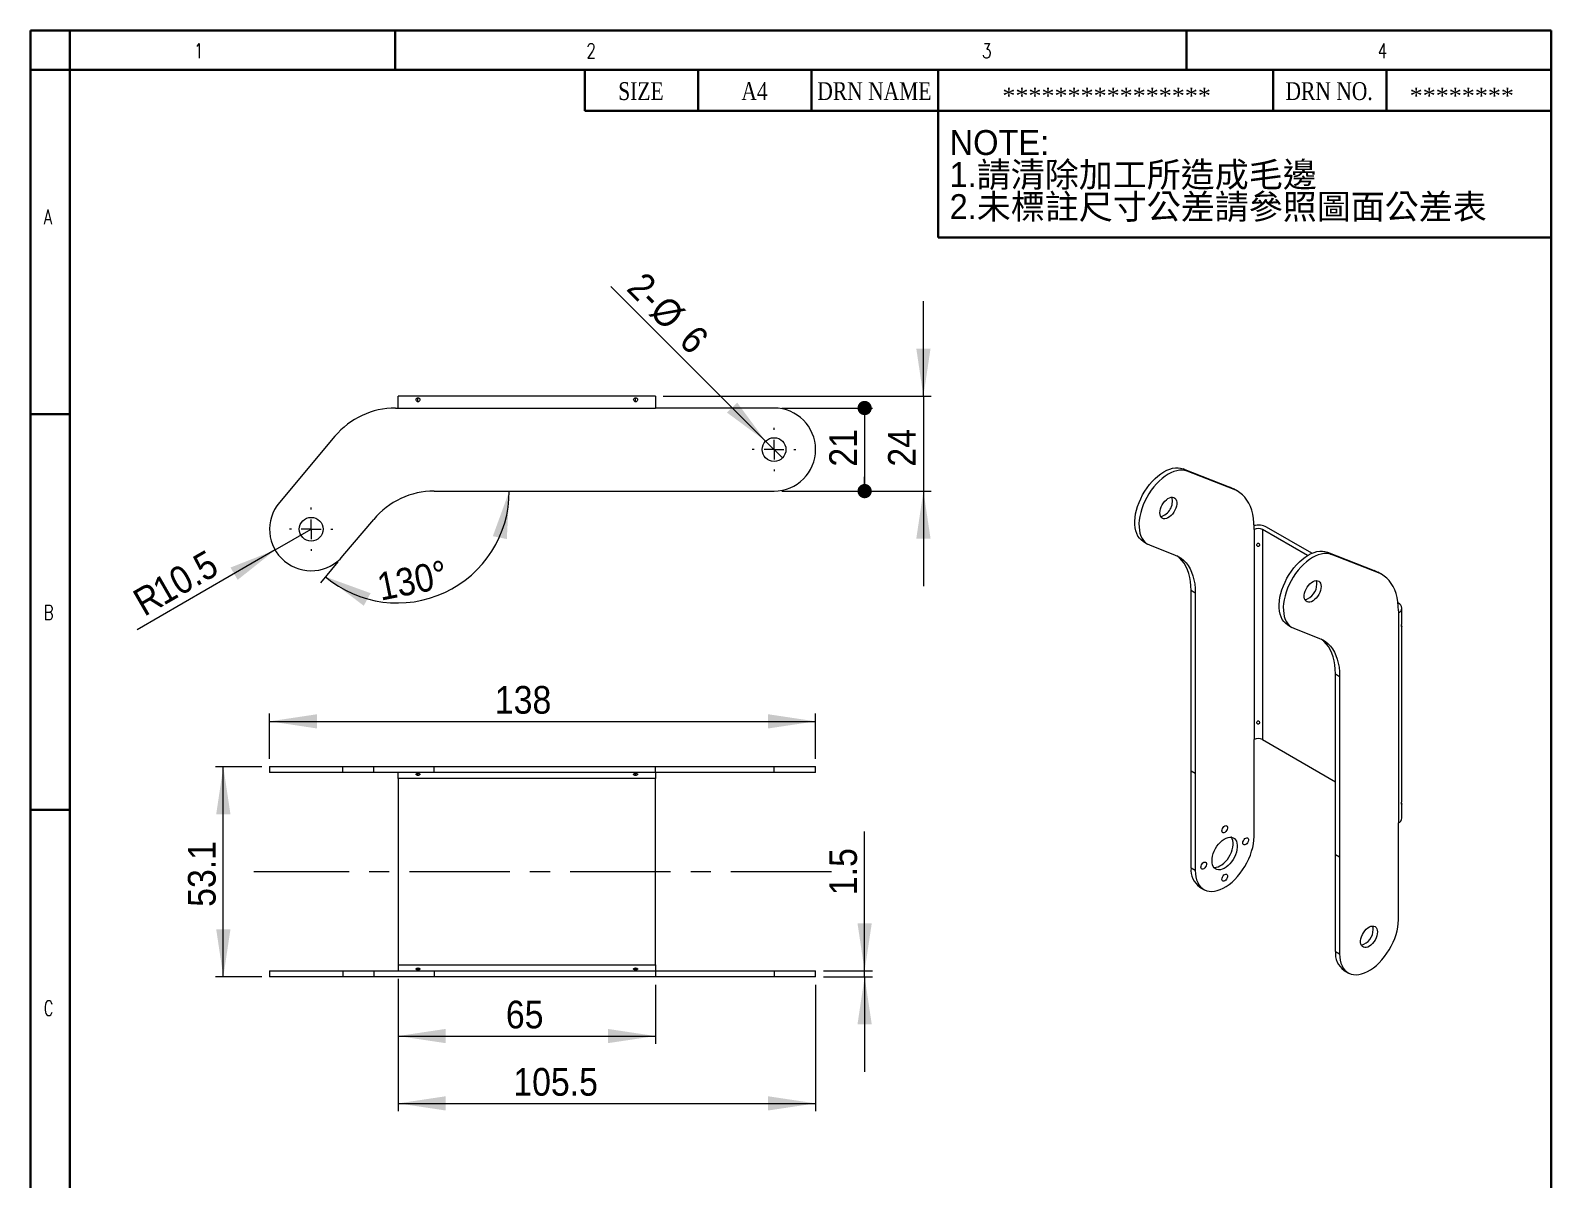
# Model space of a CAD drawing. Header units: millimetres. Extents: x 10 to 202, y 2 to 295.
# Drawn here: x 10 to 202.2, y 149.4 to 294.5 of the extents above; entities that cross this region are included whole.
import ezdxf

# ---------------------------------------------------------------- set-up
doc = ezdxf.new("R2010")
doc.units = ezdxf.units.MM
doc.linetypes.add('CENTER', pattern=[10.16, 6.35, -1.27, 1.27, -1.27])
doc.linetypes.add('CENTERX2', pattern=[20.32, 12.7, -2.54, 2.54, -2.54])
doc.layers.add('SLD-0', color=179, linetype='Continuous')
for name, color, linetype, lineweight in [('中心線2', 1, 'CENTER', 15), ('尺寸標柱線', 3, 'Continuous', 15), ('文字線性', 179, 'Continuous', 15)]:
    doc.layers.add(name, color=color, linetype=linetype, lineweight=lineweight)
doc.styles.add('SLDTEXTSTYLE0', font='GOTHIC.TTF', dxfattribs={"width": 0.913})
doc.styles.add('SLDTEXTSTYLE1', font='')
doc.styles.add('SLDTEXTSTYLE12', font='times.ttf', dxfattribs={"width": 0.8})
doc.styles.add('SLDTEXTSTYLE13', font='times.ttf', dxfattribs={"width": 1.090687})
doc.styles.add('SLDTEXTSTYLE14', font='txt_____.ttf', dxfattribs={"width": 0.75})
doc.styles.add('SLDTEXTSTYLE2', font='', dxfattribs={"bigfont": 'bigfont'})
doc.styles.get('SLDTEXTSTYLE1').set_extended_font_data('新細明體')
doc.styles.get('SLDTEXTSTYLE2').set_extended_font_data('新細明體')
doc.dimstyles.new('SLDDIMSTYLE0', dxfattribs={"dimtxt": 3.5, "dimasz": 6, "dimexe": 0, "dimexo": 0.0625, "dimgap": 0.875, "dimtad": 2, "dimlfac": 2, "dimrnd": 1e-09, "dimzin": 12, "dimdsep": 46, "dimtxsty": 'SLDTEXTSTYLE0', "dimsah": 1, "dimcen": 0.09, "dimadec": 0, "dimazin": 0, "dimtfac": 1, "dimtofl": 0, "dimtmove": 0, "dimatfit": 3, "dimfxl": 0, "dimtolj": 1, "dimtzin": 12, "dimarcsym": 0})
doc.dimstyles.new('SLDDIMSTYLE1', dxfattribs={"dimtxt": 3.5, "dimasz": 6, "dimexe": 0, "dimexo": 0.0625, "dimgap": 0.875, "dimtad": 2, "dimdec": 1, "dimlfac": 2, "dimrnd": 1e-09, "dimzin": 12, "dimdsep": 46, "dimtxsty": 'SLDTEXTSTYLE0', "dimsah": 1, "dimcen": 0.09, "dimadec": 0, "dimazin": 0, "dimtfac": 1, "dimtdec": 1, "dimtofl": 0, "dimtmove": 0, "dimatfit": 3, "dimfxl": 0, "dimtolj": 1, "dimtzin": 12, "dimarcsym": 0})
doc.dimstyles.new('SLDDIMSTYLE2', dxfattribs={"dimtxt": 3.5, "dimasz": 6, "dimexe": 0, "dimexo": 0.0625, "dimgap": 0.875, "dimtad": 2, "dimdec": 1, "dimlfac": 2, "dimrnd": 1e-09, "dimzin": 12, "dimdsep": 46, "dimtxsty": 'SLDTEXTSTYLE0', "dimsah": 1, "dimcen": 0.09, "dimadec": 0, "dimazin": 0, "dimtfac": 1, "dimtdec": 1, "dimtofl": 0, "dimtmove": 0, "dimatfit": 3, "dimfxl": 0, "dimtolj": 1, "dimtzin": 12, "dimarcsym": 0})
doc.dimstyles.new('SLDDIMSTYLE3', dxfattribs={"dimtxt": 3.5, "dimasz": 6, "dimexe": 0, "dimexo": 0.0625, "dimgap": 0.875, "dimtad": 2, "dimdec": 4, "dimlfac": 2, "dimzin": 12, "dimdsep": 46, "dimtxsty": 'SLDTEXTSTYLE0', "dimsah": 1, "dimcen": 0.09, "dimazin": 0, "dimtfac": 1, "dimtofl": 0, "dimtmove": 0, "dimatfit": 3, "dimfxl": 0, "dimtolj": 1, "dimtzin": 12, "dimarcsym": 0})
doc.dimstyles.new('SLDDIMSTYLE4', dxfattribs={"dimtxt": 3.5, "dimasz": 6, "dimexe": 0, "dimexo": 0.0625, "dimgap": 0.875, "dimtad": 2, "dimdec": 1, "dimlfac": 2, "dimrnd": 1e-09, "dimzin": 12, "dimdsep": 46, "dimtxsty": 'SLDTEXTSTYLE0', "dimsah": 1, "dimcen": 0.09, "dimadec": 0, "dimazin": 0, "dimtfac": 1, "dimtdec": 1, "dimtofl": 0, "dimtmove": 0, "dimatfit": 3, "dimfxl": 0, "dimtolj": 1, "dimtzin": 12, "dimarcsym": 0})
doc.dimstyles.new('SLDDIMSTYLE5', dxfattribs={"dimtxt": 3.5, "dimasz": 1.8, "dimexe": 0, "dimexo": 0.0625, "dimgap": 0.875, "dimtad": 2, "dimlfac": 2, "dimrnd": 1e-09, "dimzin": 12, "dimdsep": 46, "dimtxsty": 'SLDTEXTSTYLE0', "dimblk1": 'DOT', "dimblk2": 'DOT', "dimsah": 1, "dimcen": 0.09, "dimadec": 0, "dimazin": 0, "dimtfac": 1, "dimtofl": 0, "dimtmove": 0, "dimatfit": 3, "dimldrblk": 'DOT', "dimfxl": 0, "dimtolj": 1, "dimtzin": 12, "dimarcsym": 0})
doc.dimstyles.new('SLDDIMSTYLE6', dxfattribs={"dimtxt": 3.5, "dimasz": 6, "dimexe": 0, "dimexo": 0.0625, "dimgap": 0.875, "dimtad": 2, "dimlfac": 2, "dimrnd": 1e-09, "dimzin": 12, "dimdsep": 46, "dimtxsty": 'SLDTEXTSTYLE0', "dimsah": 1, "dimcen": 0.09, "dimadec": 0, "dimazin": 0, "dimtfac": 1, "dimtofl": 0, "dimtmove": 0, "dimatfit": 3, "dimfxl": 0, "dimtolj": 1, "dimtzin": 12, "dimarcsym": 0})
doc.dimstyles.new('SLDDIMSTYLE7', dxfattribs={"dimtxt": 3.5, "dimasz": 6, "dimexe": 0, "dimexo": 0.0625, "dimgap": 0.875, "dimtad": 2, "dimlfac": 2, "dimrnd": 1e-09, "dimzin": 12, "dimdsep": 46, "dimtxsty": 'SLDTEXTSTYLE0', "dimsah": 1, "dimcen": 0.09, "dimadec": 0, "dimazin": 0, "dimtfac": 1, "dimtmove": 0, "dimatfit": 3, "dimfxl": 0, "dimtolj": 1, "dimtzin": 12, "dimarcsym": 0})

# ---------------------------------------------------------------- blocks, each defined once
blk = doc.blocks.new('SW_NOTE_0')
at = {"layer": '文字線性', "color": 0, "char_height": 3.5, "attachment_point": 1}
for s, insert, style in [('NOTE:', (0, 4.37), 'SLDTEXTSTYLE1'), ('1.請清除加工所造成毛邊', (0, -0.13), 'SLDTEXTSTYLE2'), ('2.未標註尺寸公差請參照圖面公差表', (0, -4.63), 'SLDTEXTSTYLE2')]:
    blk.add_mtext(s, dxfattribs=dict(at, insert=insert, style=style))
blk = doc.blocks.new('*D3')
at = {"layer": '尺寸標柱線', "color": 5}
for p, q in [((56.48, 174.65), (56.48, 166.41)), ((88.98, 173.9), (88.98, 166.41)), ((56.48, 167.41), (88.98, 167.41))]:
    blk.add_line(p, q, dxfattribs=at)
for points in [[(56.48, 167.41), (62.48, 166.51), (62.48, 168.31)], [(88.98, 167.41), (82.98, 168.31), (82.98, 166.51)]]:
    blk.add_solid(points, dxfattribs=at)
at = {"layer": '尺寸標柱線', "color": 5, "insert": (70.09, 171.88), "char_height": 3.5, "attachment_point": 1, "style": 'SLDTEXTSTYLE0'}
blk.add_mtext('65', dxfattribs=at)
blk = doc.blocks.new('*D4')
at = {"layer": '尺寸標柱線', "color": 5}
for p, q in [((56.48, 174.65), (56.48, 157.9)), ((109.23, 173.9), (109.23, 157.9)), ((56.48, 158.9), (109.23, 158.9))]:
    blk.add_line(p, q, dxfattribs=at)
for points in [[(56.48, 158.9), (62.48, 158), (62.48, 159.8)], [(109.23, 158.9), (103.23, 159.8), (103.23, 158)]]:
    blk.add_solid(points, dxfattribs=at)
at = {"layer": '尺寸標柱線', "color": 5, "insert": (71.03, 163.37), "char_height": 3.5, "attachment_point": 1, "style": 'SLDTEXTSTYLE0'}
blk.add_mtext('105.5', dxfattribs=at)
blk = doc.blocks.new('*D5')
at = {"layer": '尺寸標柱線', "color": 5}
for p, q in [((39.23, 201.45), (33.38, 201.45)), ((34.38, 174.9), (34.38, 201.45)), ((39.23, 174.9), (33.38, 174.9))]:
    blk.add_line(p, q, dxfattribs=at)
for points in [[(34.38, 201.45), (33.48, 195.45), (35.28, 195.45)], [(34.38, 174.9), (35.28, 180.9), (33.48, 180.9)]]:
    blk.add_solid(points, dxfattribs=at)
at = {"layer": '尺寸標柱線', "color": 5, "insert": (29.91, 183.74), "char_height": 3.5, "attachment_point": 1, "rotation": 90, "style": 'SLDTEXTSTYLE0'}
blk.add_mtext('53.1', dxfattribs=at)
blk = doc.blocks.new('*D6')
at = {"layer": '尺寸標柱線', "color": 5}
for p, q in [((40.23, 202.45), (40.23, 208.18)), ((109.23, 202.45), (109.23, 208.18)), ((40.23, 207.18), (109.23, 207.18))]:
    blk.add_line(p, q, dxfattribs=at)
for points in [[(40.23, 207.18), (46.23, 206.28), (46.23, 208.08)], [(109.23, 207.18), (103.23, 208.08), (103.23, 206.28)]]:
    blk.add_solid(points, dxfattribs=at)
at = {"layer": '尺寸標柱線', "color": 5, "insert": (68.7, 211.65), "char_height": 3.5, "attachment_point": 1, "style": 'SLDTEXTSTYLE0'}
blk.add_mtext('138', dxfattribs=at)
blk = doc.blocks.new('*D7')
at = {"layer": '尺寸標柱線', "color": 5}
for p, q in [((115.43, 175.65), (115.43, 193.27)), ((110.23, 175.65), (116.43, 175.65)), ((115.43, 174.9), (115.43, 175.65)), ((110.23, 174.9), (116.43, 174.9)), ((115.43, 174.9), (115.43, 162.9))]:
    blk.add_line(p, q, dxfattribs=at)
for points in [[(115.43, 175.65), (116.33, 181.65), (114.53, 181.65)], [(115.43, 174.9), (114.53, 168.9), (116.33, 168.9)]]:
    blk.add_solid(points, dxfattribs=at)
at = {"layer": '尺寸標柱線', "color": 5, "insert": (110.96, 185.22), "char_height": 3.5, "attachment_point": 1, "rotation": 90, "style": 'SLDTEXTSTYLE0'}
blk.add_mtext('1.5', dxfattribs=at)
blk = doc.blocks.new('*D8')
at = {"layer": '尺寸標柱線', "color": 5}
blk.add_line((48.86, 227.32), (46.65, 224.68), dxfattribs=at)
blk.add_arc((56.38, 236.28), 14.14, 230, 0, dxfattribs=at)
for points in [[(70.52, 236.28), (68.44, 230.58), (70.21, 230.22)], [(47.29, 225.45), (52.13, 221.79), (52.99, 223.38)]]:
    blk.add_solid(points, dxfattribs=at)
at = {"layer": '尺寸標柱線', "color": 5, "insert": (53.58, 225.85), "char_height": 3.5, "attachment_point": 1, "rotation": 11.4397, "style": 'SLDTEXTSTYLE0'}
blk.add_mtext('130°', dxfattribs=at)
blk = doc.blocks.new('*D9')
at = {"layer": '尺寸標柱線', "color": 5}
for q in [(45.48, 231.46), (23.48, 218.76)]:
    blk.add_line((40.94, 228.84), q, dxfattribs=at)
blk.add_solid([(40.94, 228.84), (35.29, 226.62), (36.19, 225.06)], dxfattribs=at)
at = {"layer": '尺寸標柱線', "color": 5, "char_height": 3.5, "attachment_point": 1, "rotation": 30, "style": 'SLDTEXTSTYLE0'}
for s, insert in [('10.5', (25.09, 224.82)), ('R', (22.64, 223.4))]:
    blk.add_mtext(s, dxfattribs=dict(at, insert=insert))
blk = doc.blocks.new('_DOT')
at = {"color": 0, "linetype": 'ByBlock', "lineweight": -2}
blk.add_line((-0.5, 0), (-1, 0), dxfattribs=at)
at = {"color": 0, "linetype": 'ByBlock', "const_width": 0.5}
blk.add_lwpolyline([(-0.25, 0, 1), (0.25, 0, 1)], format="xyb", close=True, dxfattribs=at)
blk = doc.blocks.new('*D11')
at = {"layer": '尺寸標柱線', "color": 5}
for p, q in [((104.98, 246.78), (116.43, 246.78)), ((115.43, 246.78), (115.43, 236.28)), ((104.98, 236.28), (116.43, 236.28))]:
    blk.add_line(p, q, dxfattribs=at)
at = {"layer": '尺寸標柱線', "color": 5, "xscale": 1.8, "yscale": 1.8}
for p, rotation in [((115.43, 246.78, -2.38), 90.00001196744807), ((115.43, 236.28, -2.38), 270.0000119674481)]:
    blk.add_blockref('_DOT', p, dxfattribs=dict(at, rotation=rotation))
at = {"layer": '尺寸標柱線', "color": 5, "insert": (110.96, 239.37), "char_height": 3.5, "attachment_point": 1, "rotation": 90, "style": 'SLDTEXTSTYLE0'}
blk.add_mtext('21', dxfattribs=at)
blk = doc.blocks.new('*D12')
at = {"layer": '尺寸標柱線', "color": 5}
for p, q in [((122.86, 248.28), (122.86, 260.28)), ((89.98, 248.28), (123.86, 248.28)), ((122.86, 248.28), (122.86, 236.28)), ((104.98, 236.28), (123.86, 236.28)), ((122.86, 236.28), (122.86, 224.28))]:
    blk.add_line(p, q, dxfattribs=at)
for points in [[(122.86, 248.28), (123.76, 254.28), (121.96, 254.28)], [(122.86, 236.28), (121.96, 230.28), (123.76, 230.28)]]:
    blk.add_solid(points, dxfattribs=at)
at = {"layer": '尺寸標柱線', "color": 5, "insert": (118.39, 239.37), "char_height": 3.5, "attachment_point": 1, "rotation": 90, "style": 'SLDTEXTSTYLE0'}
blk.add_mtext('24', dxfattribs=at)
blk = doc.blocks.new('*D13')
at = {"layer": '尺寸標柱線', "color": 5}
for q in [(83.36, 262.15), (105.04, 240.47)]:
    blk.add_line((102.92, 242.59), q, dxfattribs=at)
blk.add_solid([(102.92, 242.59), (99.32, 247.47), (98.04, 246.2)], dxfattribs=at)
at = {"layer": '尺寸標柱線', "color": 5, "char_height": 3.5, "attachment_point": 1, "rotation": 315, "style": 'SLDTEXTSTYLE0'}
for s, insert in [('2-', (87.67, 264.21)), ('%%c', (90.55, 261.25)), ('6', (94.29, 257.52))]:
    blk.add_mtext(s, dxfattribs=dict(at, insert=insert))
blk = doc.blocks.new('SW_CENTERMARKSYMBOL_0')
at = {"layer": '中心線2', "color": 0}
for p, q in [((0, 2.5), (0, 2.75)), ((-2.5, 0), (-2.75, 0)), ((0, 0), (-1.25, 0)), ((0, 0), (0, 1.25)), ((0, 0), (0, -1.25)), ((0, 0), (1.25, 0)), ((2.5, 0), (2.75, 0)), ((0, -2.5), (0, -2.75))]:
    blk.add_line(p, q, dxfattribs=at)
blk = doc.blocks.new('SW_CENTERMARKSYMBOL_1')
at = {"layer": '中心線2', "color": 0}
for p, q in [((0, 2.5), (0, 2.75)), ((-2.5, 0), (-2.75, 0)), ((0, 0), (-1.25, 0)), ((0, 0), (0, 1.25)), ((0, 0), (0, -1.25)), ((0, 0), (1.25, 0)), ((2.5, 0), (2.75, 0)), ((0, -2.5), (0, -2.75))]:
    blk.add_line(p, q, dxfattribs=at)

msp = doc.modelspace()

# ---------------------------------------------------------------- linework, layer by layer
at = {"color": 7, "linetype": 'Continuous', "lineweight": 15}
for p, q in [((56.482755, 246.779943), (56.482755, 248.279943)), ((88.982756, 248.279943), (56.482755, 248.279943)), ((88.982756, 248.279943), (88.982756, 246.779943)), ((56.145832, 246.779923), (56.482755, 246.779923)), ((56.482755, 246.779943), (88.982756, 246.779943)), ((103.98276, 246.779933), (88.982756, 246.779943)), ((48.485389, 243.207799), (41.461023, 234.836486)), ((156.199595, 238.79924), (155.669265, 239.105393)), ((155.669265, 239.105393), (161.588677, 236.786915)), ((162.119008, 236.480762), (156.199595, 238.79924)), ((162.119008, 236.480762), (161.588677, 236.786915)), ((162.573407, 236.262301), (162.043076, 236.568454)), ((61.042063, 236.279923), (88.982756, 236.279923)), ((88.982756, 236.279923), (103.98276, 236.279933)), ((49.504491, 228.087216), (53.381618, 232.707799)), ((164.644881, 231.408742), (164.644881, 231.683853)), ((164.644895, 231.40875), (164.644895, 204.871173)), ((171.398142, 228.122489), (165.705555, 231.40875)), ((165.705555, 231.40875), (165.705555, 204.871173)), ((171.950569, 228.415886), (166.235885, 231.714903)), ((150.658251, 229.897189), (151.188582, 229.591036)), ((151.427141, 229.47634), (154.694387, 228.196648)), ((173.912648, 228.573712), (174.442979, 228.267559)), ((173.912648, 228.573712), (179.83206, 226.255234)), ((180.362391, 225.949081), (174.442979, 228.267559)), ((180.362391, 225.949081), (179.83206, 226.255234)), ((180.81679, 225.73062), (180.286459, 226.036773)), ((157.22026, 223.399738), (156.689929, 223.705891)), ((156.689929, 200.891176), (156.689929, 223.705891)), ((157.22026, 223.399738), (157.22026, 200.585022)), ((182.888278, 222.101681), (182.833689, 222.133195)), ((182.888264, 221.152172), (182.888264, 220.877061)), ((183.327618, 219.651542), (183.327618, 221.489375)), ((168.901634, 219.365508), (169.431965, 219.059355)), ((182.888278, 220.877069), (182.888278, 194.339492)), ((183.327618, 197.196661), (183.327618, 219.244508)), ((169.670524, 218.944659), (172.93777, 217.664967)), ((174.933313, 213.17421), (175.463643, 212.868057)), ((174.933313, 190.359495), (174.933313, 213.17421)), ((175.463643, 212.868057), (175.463643, 190.053341)), ((164.644888, 192.623053), (164.644895, 204.871173)), ((165.705555, 204.871173), (174.933313, 199.544102)), ((40.232757, 201.454279), (40.232757, 200.704278)), ((40.232757, 201.454279), (49.504491, 201.454279)), ((49.504491, 200.704278), (40.232757, 200.704278)), ((49.504491, 200.704278), (49.504491, 201.454279)), ((49.504491, 201.454279), (53.381618, 201.454279)), ((53.381618, 200.704278), (49.504491, 200.704278)), ((53.381618, 200.704278), (53.381618, 201.454279)), ((53.381618, 201.454279), (61.042063, 201.454279)), ((61.042063, 200.704278), (53.381618, 200.704278)), ((56.482755, 199.954278), (56.482755, 200.704278)), ((88.982756, 199.954278), (56.482755, 199.954278)), ((56.482755, 199.954278), (56.482755, 176.404238)), ((61.042063, 200.704278), (61.042063, 201.454279)), ((61.042063, 201.454279), (88.982756, 201.454279)), ((88.982756, 200.704278), (61.042063, 200.704278)), ((88.982756, 200.704278), (88.982756, 201.454279)), ((88.982756, 201.454279), (103.98276, 201.454279)), ((103.98276, 200.704278), (88.982756, 200.704278)), ((88.982756, 200.704278), (88.982756, 199.954278)), ((88.982756, 176.404238), (88.982756, 199.954278)), ((103.98276, 200.704278), (103.98276, 201.454279)), ((103.98276, 201.454279), (109.232756, 201.454279)), ((109.232756, 200.704278), (103.98276, 200.704278)), ((109.232756, 200.704278), (109.232756, 201.454279)), ((157.22026, 200.585022), (156.689929, 200.891176)), ((156.689936, 188.643064), (156.689929, 200.891176)), ((157.22026, 200.585022), (157.220266, 188.33691)), ((183.327618, 194.951798), (183.327618, 196.789648)), ((182.888271, 182.091372), (182.888278, 194.339492)), ((174.933313, 190.359495), (175.463643, 190.053341)), ((174.933319, 178.111383), (174.933313, 190.359495)), ((157.220266, 188.33691), (156.689936, 188.643064)), ((175.463643, 190.053341), (175.46365, 177.805229)), ((157.77746, 186.239383), (158.307791, 185.933229)), ((174.933319, 178.111383), (175.46365, 177.805229)), ((40.232757, 175.654239), (40.232757, 174.904238)), ((40.232757, 175.654239), (49.504491, 175.654239)), ((49.504491, 175.654239), (49.504491, 174.904238)), ((49.504491, 175.654239), (53.381618, 175.654239)), ((53.381618, 175.654239), (53.381618, 174.904238)), ((53.381618, 175.654239), (61.042063, 175.654239)), ((56.482755, 176.404238), (88.982756, 176.404238)), ((56.482755, 176.404238), (56.482755, 175.654239)), ((61.042063, 175.654239), (61.042063, 174.904238)), ((61.042063, 175.654239), (88.982756, 175.654239)), ((88.982756, 176.404238), (88.982756, 175.654239)), ((88.982756, 175.654239), (88.982756, 174.904238)), ((88.982756, 175.654239), (103.98276, 175.654239)), ((103.98276, 175.654239), (103.98276, 174.904238)), ((103.98276, 175.654239), (109.232756, 175.654239)), ((109.232756, 174.904238), (109.232756, 175.654239)), ((176.020843, 175.707702), (176.551174, 175.401548)), ((49.504491, 174.904238), (40.232757, 174.904238)), ((53.381618, 174.904238), (49.504491, 174.904238)), ((61.042063, 174.904238), (53.381618, 174.904238)), ((88.982756, 174.904238), (61.042063, 174.904238)), ((103.98276, 174.904238), (88.982756, 174.904238)), ((109.232756, 174.904238), (103.98276, 174.904238))]:
    msp.add_line(p, q, dxfattribs=at)
at = {"color": 8, "linetype": 'Continuous', "lineweight": 15}
for p, q in [((58.982756, 247.568977), (58.982756, 248.055649)), ((86.482756, 247.568977), (86.482756, 248.055649)), ((58.982756, 200.348795), (58.982756, 200.592132)), ((86.482756, 200.348795), (86.482756, 200.592132)), ((58.982756, 175.766386), (58.982756, 176.009722)), ((86.482756, 175.766386), (86.482756, 176.009722))]:
    msp.add_line(p, q, dxfattribs=at)
at = {"color": 7, "linetype": 'Continuous', "lineweight": 15, "flags": 128}
for points in [[(150.658251, 229.897189), (150.621351, 229.919097), (150.373205, 230.102129), (150.154918, 230.329715), (149.968729, 230.599517), (149.816549, 230.90877), (149.69994, 231.254299), (149.620099, 231.632556), (149.577844, 232.039664), (149.57361, 232.471441), (149.607439, 232.923458), (149.678985, 233.391079), (149.787514, 233.869504), (149.931911, 234.353824), (150.110696, 234.839067), (150.322032, 235.320256), (150.563754, 235.792453), (150.833378, 236.250813), (151.12814, 236.69063), (151.445013, 237.107396), (151.780747, 237.49683), (152.131896, 237.854937), (152.494858, 238.178041), (152.865908, 238.462833), (153.241238, 238.706381), (153.616997, 238.906191), (153.989328, 239.060215), (154.354413, 239.166869), (154.708504, 239.22506), (155.047967, 239.234188), (155.36932, 239.194163), (155.669265, 239.105393)], [(156.199595, 238.79924), (155.899651, 238.88801), (155.578298, 238.928035), (155.238834, 238.918906), (154.884744, 238.860716), (154.519659, 238.754061), (154.147327, 238.600038), (153.771568, 238.400227), (153.396239, 238.15668), (153.025188, 237.871888), (152.662226, 237.548783), (152.311077, 237.190676), (151.975343, 236.801243), (151.65847, 236.384477), (151.363708, 235.94466), (151.094084, 235.4863), (150.852363, 235.014103), (150.641027, 234.532913), (150.462241, 234.04767), (150.317845, 233.56335), (150.209315, 233.084925), (150.13777, 232.617304), (150.10394, 232.165288), (150.108175, 231.733511), (150.15043, 231.326402), (150.23027, 230.948146), (150.34688, 230.602617), (150.499059, 230.293364), (150.685248, 230.023561), (150.903536, 229.795976), (151.151682, 229.612944), (151.427141, 229.47634)], [(161.588677, 236.786915), (161.970234, 236.609297), (162.043076, 236.568454)], [(164.644881, 231.683853), (164.626191, 232.266345), (164.570222, 232.824181), (164.477268, 233.354409), (164.347822, 233.85423), (164.182567, 234.320997), (163.982377, 234.752249), (163.74831, 235.145698), (163.481604, 235.499271), (163.183668, 235.811098), (162.856078, 236.079527), (162.500564, 236.303143), (162.119008, 236.480762)], [(152.752708, 233.525484), (152.771875, 233.768347), (152.828685, 234.024561), (152.921084, 234.284869), (153.045732, 234.539861), (153.198125, 234.78032), (153.372754, 234.997558), (153.563309, 235.183719), (153.7629, 235.332079), (153.964316, 235.437276), (154.160277, 235.495505), (154.343699, 235.504661), (154.507953, 235.464416), (154.647103, 235.376224), (154.756121, 235.243272), (154.831064, 235.070364), (154.869226, 234.86375), (154.869226, 234.6309), (154.831064, 234.380226), (154.756121, 234.120789), (154.647103, 233.861969), (154.507953, 233.613114), (154.343699, 233.383225), (154.160277, 233.18061), (153.964316, 233.012588), (153.7629, 232.885232), (153.563309, 232.803148), (153.372754, 232.769302), (153.198125, 232.784918), (153.045732, 232.849428), (152.921084, 232.960505), (152.828685, 233.114128), (152.771875, 233.304754), (152.752708, 233.525484)], [(154.694387, 228.196648), (155.075943, 228.01903), (155.431457, 227.795414), (155.759047, 227.526983), (156.056982, 227.215157), (156.323689, 226.861585), (156.557755, 226.468134), (156.757946, 226.036884), (156.9232, 225.570114), (157.052647, 225.070296), (157.145601, 224.540066), (157.20157, 223.982231), (157.22026, 223.399738)], [(156.689929, 223.705891), (156.67124, 224.288385), (156.61527, 224.846219), (156.522317, 225.376449), (156.39287, 225.876268), (156.227615, 226.343037), (156.027425, 226.774287), (155.793358, 227.167738), (155.526652, 227.521311), (155.228716, 227.833136), (154.901126, 228.101567), (154.876586, 228.119078)], [(168.901634, 219.365508), (168.864735, 219.387416), (168.616589, 219.570448), (168.398301, 219.798034), (168.212112, 220.067836), (168.059933, 220.377089), (167.943323, 220.722618), (167.863482, 221.100875), (167.821227, 221.507983), (167.816993, 221.93976), (167.850822, 222.391777), (167.922368, 222.859398), (168.030897, 223.337823), (168.175294, 223.822143), (168.35408, 224.307386), (168.565416, 224.788575), (168.807137, 225.260772), (169.076761, 225.719132), (169.371523, 226.158949), (169.688396, 226.575715), (170.02413, 226.965149), (170.375279, 227.323256), (170.738241, 227.64636), (171.109291, 227.931152), (171.484621, 228.1747), (171.86038, 228.37451), (172.232712, 228.528534), (172.597796, 228.635188), (172.951887, 228.693379), (173.29135, 228.702507), (173.612704, 228.662482), (173.912648, 228.573712)], [(174.442979, 228.267559), (174.143034, 228.356329), (173.821681, 228.396354), (173.482218, 228.387225), (173.128127, 228.329035), (172.763042, 228.22238), (172.39071, 228.068357), (172.014951, 227.868546), (171.639622, 227.624999), (171.268572, 227.340207), (170.90561, 227.017102), (170.55446, 226.658995), (170.218727, 226.269562), (169.901853, 225.852796), (169.607091, 225.412979), (169.337468, 224.954619), (169.095746, 224.482422), (168.88441, 224.001232), (168.705624, 223.515989), (168.561228, 223.031669), (168.452699, 222.553244), (168.381153, 222.085623), (168.347323, 221.633607), (168.351558, 221.20183), (168.393813, 220.794721), (168.473653, 220.416465), (168.590263, 220.070936), (168.742442, 219.761683), (168.928631, 219.49188), (169.146919, 219.264295), (169.395065, 219.081263), (169.670524, 218.944659)], [(173.117412, 224.218415), (173.098244, 223.975555), (173.041435, 223.719338), (172.949036, 223.459033), (172.824387, 223.204041), (172.671994, 222.963581), (172.497366, 222.746343), (172.306812, 222.56018), (172.10722, 222.41182), (171.905804, 222.306627), (171.709844, 222.248398), (171.526422, 222.239238), (171.362167, 222.279483), (171.223016, 222.367678), (171.113999, 222.50063), (171.039056, 222.673538), (171.000894, 222.880152), (171.000894, 223.113003), (171.039056, 223.363676), (171.113999, 223.623113), (171.223016, 223.881933), (171.362167, 224.130784), (171.526422, 224.360674), (171.709844, 224.563292), (171.905804, 224.731314), (172.10722, 224.858667), (172.306812, 224.940751), (172.497366, 224.9746), (172.671994, 224.958984), (172.824387, 224.894474), (172.949036, 224.783397), (173.041435, 224.629771), (173.098244, 224.439148), (173.117412, 224.218415)], [(179.83206, 226.255234), (180.213617, 226.077616), (180.286459, 226.036773)], [(182.888264, 221.152172), (182.869575, 221.734664), (182.813605, 222.2925), (182.720651, 222.822728), (182.591205, 223.322549), (182.42595, 223.789316), (182.22576, 224.220568), (181.991693, 224.614017), (181.724987, 224.96759), (181.427052, 225.279417), (181.099461, 225.547846), (180.743948, 225.771462), (180.362391, 225.949081)], [(172.93777, 217.664967), (173.319327, 217.487349), (173.67484, 217.263733), (174.00243, 216.995302), (174.300366, 216.683477), (174.567072, 216.329904), (174.801139, 215.936453), (175.001329, 215.505203), (175.166583, 215.038433), (175.29603, 214.538615), (175.388984, 214.008385), (175.444954, 213.45055), (175.463643, 212.868057)], [(174.933313, 213.17421), (174.914623, 213.756704), (174.858653, 214.314538), (174.7657, 214.844768), (174.636253, 215.344587), (174.470998, 215.811356), (174.270808, 216.242606), (174.036742, 216.636057), (173.770035, 216.98963), (173.4721, 217.301456), (173.144509, 217.569886), (173.119969, 217.587397)], [(157.220266, 188.33691), (157.239313, 187.914214), (157.296258, 187.517846), (157.390517, 187.151873), (157.521121, 186.820051), (157.686732, 186.525785), (157.885649, 186.272095), (158.115832, 186.061583), (158.374919, 185.89641), (158.66025, 185.778269), (158.968899, 185.708376), (159.297698, 185.687445), (159.643273, 185.715693), (160.002078, 185.792828), (160.370431, 185.91806), (160.744552, 186.090104), (161.120603, 186.307193), (161.494724, 186.567101), (161.863077, 186.86716), (162.221882, 187.204292), (162.567456, 187.575037), (162.896255, 187.975591), (163.204904, 188.401842), (163.490236, 188.849419), (163.749322, 189.313727), (163.979505, 189.790004), (164.178423, 190.273358), (164.344033, 190.758834), (164.474638, 191.241449), (164.568896, 191.71625), (164.625841, 192.178366), (164.644888, 192.623053)], [(159.332748, 189.556423), (159.351498, 189.849256), (159.407306, 190.15687), (159.498865, 190.47206), (159.62403, 190.787435), (159.779866, 191.095602), (159.96272, 191.389342), (160.168307, 191.661766), (160.391808, 191.90649), (160.627984, 192.117778), (160.871299, 192.290678), (161.116051, 192.421136), (161.356502, 192.506096), (161.587017, 192.543565), (161.802193, 192.532668), (161.996985, 192.473654), (162.166828, 192.367912), (162.307742, 192.217919), (162.416423, 192.02719), (162.490323, 191.800195), (162.527712, 191.542255), (162.527712, 191.259418), (162.490323, 190.958311), (162.416423, 190.645993), (162.307742, 190.329783), (162.166828, 190.017093), (161.996985, 189.715254), (161.802193, 189.43134), (161.587017, 189.172004), (161.356502, 188.943327), (161.116051, 188.750668), (160.871299, 188.598542), (160.627984, 188.490516), (160.391808, 188.429121), (160.168307, 188.415797), (159.96272, 188.450855), (159.779866, 188.533475), (159.62403, 188.66172), (159.498865, 188.832583), (159.407306, 189.042059), (159.351498, 189.28524), (159.332748, 189.556423)], [(159.567762, 188.728207), (159.637977, 188.72195), (159.861477, 188.735274), (160.097653, 188.796669), (160.340969, 188.904695), (160.585721, 189.056821), (160.826172, 189.249481), (161.056687, 189.478158), (161.271862, 189.737493), (161.466654, 190.021408), (161.636497, 190.323246), (161.777411, 190.635936), (161.886092, 190.952146), (161.959993, 191.264464), (161.997382, 191.565571), (161.997382, 191.848409), (161.959993, 192.106348), (161.886092, 192.333343), (161.777411, 192.524073), (161.767061, 192.537917)], [(160.579024, 193.337911), (160.59818, 193.481535), (160.653574, 193.631714), (160.739202, 193.77217), (160.845785, 193.887687), (160.961774, 193.965744), (161.074598, 193.997883), (161.172032, 193.980623), (161.243518, 193.91583), (161.281309, 193.81053), (161.281309, 193.676132), (161.243518, 193.5272), (161.172032, 193.379874), (161.074598, 193.250117), (160.961774, 193.151993), (160.845785, 193.096132), (160.739202, 193.08859), (160.653574, 193.130184), (160.59818, 193.216404), (160.579024, 193.337911)], [(163.230674, 191.806648), (163.249831, 191.950272), (163.305224, 192.100451), (163.390852, 192.240907), (163.497435, 192.356424), (163.613424, 192.434481), (163.726249, 192.46662), (163.823683, 192.44936), (163.895169, 192.384567), (163.932959, 192.279267), (163.932959, 192.144869), (163.895169, 191.995937), (163.823683, 191.848611), (163.726249, 191.718854), (163.613424, 191.62073), (163.497435, 191.564869), (163.390852, 191.557327), (163.305224, 191.598921), (163.249831, 191.685141), (163.230674, 191.806648)], [(157.927373, 188.745118), (157.94653, 188.888742), (158.001924, 189.03892), (158.087552, 189.179377), (158.194135, 189.294894), (158.310123, 189.372951), (158.422948, 189.40509), (158.520382, 189.387829), (158.591868, 189.323037), (158.629658, 189.217737), (158.629658, 189.083339), (158.591868, 188.934407), (158.520382, 188.787081), (158.422948, 188.657324), (158.310123, 188.559199), (158.194135, 188.503339), (158.087552, 188.495797), (158.001924, 188.53739), (157.94653, 188.623611), (157.927373, 188.745118)], [(160.579024, 187.213855), (160.59818, 187.357479), (160.653574, 187.507657), (160.739202, 187.648114), (160.845785, 187.763631), (160.961774, 187.841688), (161.074598, 187.873827), (161.172032, 187.856566), (161.243518, 187.791774), (161.281309, 187.686474), (161.281309, 187.552076), (161.243518, 187.403144), (161.172032, 187.255817), (161.074598, 187.12606), (160.961774, 187.027936), (160.845785, 186.972076), (160.739202, 186.964533), (160.653574, 187.006127), (160.59818, 187.092348), (160.579024, 187.213855)], [(175.46365, 177.805229), (175.482697, 177.382533), (175.539642, 176.986165), (175.6339, 176.620192), (175.764504, 176.28837), (175.930115, 175.994104), (176.129032, 175.740414), (176.359215, 175.529902), (176.618302, 175.364729), (176.903634, 175.246588), (177.212282, 175.176695), (177.541081, 175.155764), (177.886656, 175.184012), (178.245461, 175.261147), (178.613814, 175.386379), (178.987935, 175.558423), (179.363986, 175.775513), (179.738107, 176.03542), (180.10646, 176.335479), (180.465265, 176.672611), (180.81084, 177.043356), (181.139638, 177.44391), (181.448287, 177.870161), (181.733619, 178.317738), (181.992705, 178.782046), (182.222888, 179.258323), (182.421806, 179.741677), (182.587417, 180.227153), (182.718021, 180.709768), (182.812279, 181.184569), (182.869224, 181.646685), (182.888271, 182.091372)], [(180.236621, 180.56061), (180.217453, 180.317748), (180.160643, 180.061533), (180.068245, 179.801226), (179.943596, 179.546234), (179.791204, 179.305775), (179.616575, 179.088538), (179.426021, 178.902375), (179.226429, 178.754015), (179.025013, 178.64882), (178.829052, 178.590591), (178.64563, 178.581433), (178.481376, 178.621678), (178.342225, 178.709871), (178.233208, 178.842823), (178.158264, 179.015731), (178.120103, 179.222345), (178.120103, 179.455196), (178.158264, 179.70587), (178.233208, 179.965306), (178.342225, 180.224128), (178.481376, 180.472979), (178.64563, 180.702869), (178.829052, 180.905485), (179.025013, 181.073509), (179.226429, 181.200862), (179.426021, 181.282946), (179.616575, 181.316793), (179.791204, 181.301178), (179.943596, 181.236667), (180.068245, 181.125592), (180.160643, 180.971965), (180.217453, 180.781342), (180.236621, 180.56061)]]:
    msp.add_lwpolyline(points, dxfattribs=at)
at = {"color": 7, "linetype": 'Continuous', "lineweight": 15}
for centre in [(103.982756, 241.529933), (45.482756, 231.461852)]:
    msp.add_circle(centre, 1.5, dxfattribs=at)
for centre, radius, start, end in [((56.145832, 236.779923), 10, 90, 140), ((103.982756, 241.529933), 5.25, 270.00003817, 89.99996183), ((45.482756, 231.461852), 5.25, 140, 320), ((61.042063, 226.279923), 10, 90, 140), ((152.376817, 234.967095), 1.948903, 283.95125985, 16.05406556), ((165.171867, 229.653289), 2.319997, 62.70132933, 103.20033494), ((165.175225, 230.385217), 1.152766, 62.60968116, 117.39033425), ((171.627, 224.558688), 0.960687, 357.9646824, 25.63871395), ((170.53478, 224.519758), 2.052307, 285.69823097, 0.1342885), ((182.655887, 221.489375), 0.654923, 290.78345298, 69.21656242), ((165.175225, 203.84764), 1.152766, 62.60968116, 117.39033425), ((182.576932, 195.026657), 0.754409, 294.37468642, 354.30522457), ((159.303453, 188.377666), 2.626958, 174.20159271, 234.48631703), ((177.653985, 180.861954), 2.052311, 285.69831139, 0.13425725), ((178.746212, 180.900882), 0.960684, 357.96468305, 25.63880337), ((177.546837, 177.845985), 2.626958, 174.20159271, 234.48631703)]:
    msp.add_arc(centre, radius, start, end, dxfattribs=at)
for points, knots in [([(58.982756, 247.568977), (58.94292, 247.568981), (58.904572, 247.580601), (58.839327, 247.618122), (58.812987, 247.643122), (58.751441, 247.723831), (58.732755, 247.784852), (58.732757, 247.896364), (58.751428, 247.947848), (58.813548, 248.007591), (58.839921, 248.0244), (58.904627, 248.048559), (58.943703, 248.055649), (58.982756, 248.055649)], [0, 0, 0, 0, 0.125, 0.125, 0.25, 0.25, 0.5, 0.5, 0.75, 0.75, 0.875, 0.875, 1, 1, 1, 1]), ([(58.982756, 248.055649), (59.021789, 248.055649), (59.06097, 248.048534), (59.125609, 248.024385), (59.152262, 248.007368), (59.214181, 247.947627), (59.232749, 247.896382), (59.232763, 247.784883), (59.214065, 247.723617), (59.152036, 247.642586), (59.125846, 247.617894), (59.060947, 247.580638), (59.022572, 247.568972), (58.982756, 247.568977)], [0, 0, 0, 0, 0.125, 0.125, 0.25, 0.25, 0.5, 0.5, 0.75, 0.75, 0.875, 0.875, 1, 1, 1, 1]), ([(86.482756, 247.568977), (86.44292, 247.568981), (86.404572, 247.5806), (86.339322, 247.618125), (86.312986, 247.643124), (86.251445, 247.723826), (86.232754, 247.784854), (86.232757, 247.896363), (86.251432, 247.947853), (86.313547, 248.00759), (86.339915, 248.024397), (86.404629, 248.04856), (86.443701, 248.055649), (86.482756, 248.055649)], [0, 0, 0, 0, 0.125, 0.125, 0.25, 0.25, 0.5, 0.5, 0.75, 0.75, 0.875, 0.875, 1, 1, 1, 1]), ([(86.482756, 248.055649), (86.521788, 248.055649), (86.560972, 248.048534), (86.625608, 248.024386), (86.652265, 248.007365), (86.714177, 247.947629), (86.73275, 247.896376), (86.732762, 247.78488), (86.714053, 247.723599), (86.652036, 247.642588), (86.625838, 247.617889), (86.560945, 247.580638), (86.522568, 247.568972), (86.482756, 247.568977)], [0, 0, 0, 0, 0.125, 0.125, 0.25, 0.25, 0.5, 0.5, 0.75, 0.75, 0.875, 0.875, 1, 1, 1, 1]), ([(165.00316, 229.482662), (165.00316, 229.528273), (165.014966, 229.575894), (165.056759, 229.639805), (165.075002, 229.659622), (165.119862, 229.688957), (165.147192, 229.698383), (165.203622, 229.698307), (165.231002, 229.688835), (165.276302, 229.658912), (165.294174, 229.639168), (165.335303, 229.575993), (165.347282, 229.528358), (165.34729, 229.482662)], [0, 0, 0, 0, 0.25, 0.25, 0.375, 0.375, 0.5, 0.5, 0.625, 0.625, 0.75, 0.75, 1, 1, 1, 1]), ([(165.34729, 229.482662), (165.347297, 229.436906), (165.335324, 229.393136), (165.294212, 229.338482), (165.276443, 229.322118), (165.231172, 229.297647), (165.20367, 229.290165), (165.147849, 229.289986), (165.12025, 229.297303), (165.074783, 229.321525), (165.056646, 229.338031), (165.015042, 229.393094), (165.00316, 229.436992), (165.00316, 229.482662)], [0, 0, 0, 0, 0.25, 0.25, 0.375, 0.375, 0.5, 0.5, 0.625, 0.625, 0.75, 0.75, 1, 1, 1, 1]), ([(183.287609, 219.24936), (183.288095, 219.267459), (183.289066, 219.303617), (183.296893, 219.375218), (183.309388, 219.464144), (183.320483, 219.543551), (183.325915, 219.603291), (183.327789, 219.634606), (183.327447, 219.648596), (183.327376, 219.65154)], [0, 0, 0, 0, 0.1315172073, 0.2627438037, 0.4512456398, 0.7062487865, 0.8358717812, 0.9654620454, 1, 1, 1, 1]), ([(183.327374, 219.24451), (183.327335, 219.235778), (183.327246, 219.215264), (183.324145, 219.190982), (183.318792, 219.171607), (183.309812, 219.159212), (183.298657, 219.165812), (183.289265, 219.198787), (183.288147, 219.232922), (183.287609, 219.24936)], [0, 0, 0, 0, 0.0973274173, 0.2286520872, 0.3600183937, 0.4900589404, 0.7140331276, 0.8622837153, 1, 1, 1, 1]), ([(165.00316, 207.027789), (165.00316, 207.0734), (165.014966, 207.121022), (165.056759, 207.184933), (165.075002, 207.20475), (165.119862, 207.234085), (165.147192, 207.243511), (165.203622, 207.243434), (165.231002, 207.233963), (165.276302, 207.20404), (165.294174, 207.184295), (165.335303, 207.121121), (165.347297, 207.073482), (165.34729, 207.027789)], [0, 0, 0, 0, 0.25, 0.25, 0.375, 0.375, 0.5, 0.5, 0.625, 0.625, 0.75, 0.75, 1, 1, 1, 1]), ([(165.34729, 207.027789), (165.347282, 206.982038), (165.335324, 206.938264), (165.294212, 206.88361), (165.276443, 206.867246), (165.231172, 206.842775), (165.20367, 206.835292), (165.147849, 206.835114), (165.12025, 206.842431), (165.074783, 206.866653), (165.056646, 206.883159), (165.015042, 206.938221), (165.00316, 206.982119), (165.00316, 207.027789)], [0, 0, 0, 0, 0.25, 0.25, 0.375, 0.375, 0.5, 0.5, 0.625, 0.625, 0.75, 0.75, 1, 1, 1, 1]), ([(58.982756, 200.348795), (58.926897, 200.348795), (58.870859, 200.359426), (58.797887, 200.394279), (58.775665, 200.409225), (58.743047, 200.444255), (58.732714, 200.464791), (58.732798, 200.504683), (58.743179, 200.522825), (58.776458, 200.55149), (58.79861, 200.562098), (58.870754, 200.585954), (58.926794, 200.592127), (58.982756, 200.592131)], [0, 0, 0, 0, 0.25, 0.25, 0.375, 0.375, 0.5, 0.5, 0.625, 0.625, 0.75, 0.75, 1, 1, 1, 1]), ([(58.982756, 200.592131), (59.03879, 200.592136), (59.094691, 200.585966), (59.16685, 200.562121), (59.188908, 200.551575), (59.222249, 200.522936), (59.232631, 200.504708), (59.232878, 200.465264), (59.222724, 200.444556), (59.189711, 200.409057), (59.16745, 200.394185), (59.094739, 200.359488), (59.038687, 200.348795), (58.982756, 200.348795)], [0, 0, 0, 0, 0.25, 0.25, 0.375, 0.375, 0.5, 0.5, 0.625, 0.625, 0.75, 0.75, 1, 1, 1, 1]), ([(86.482756, 200.348795), (86.426897, 200.348795), (86.370859, 200.359426), (86.297887, 200.394279), (86.275665, 200.409225), (86.243047, 200.444255), (86.232714, 200.464791), (86.232798, 200.504683), (86.243179, 200.522825), (86.276458, 200.55149), (86.29861, 200.562098), (86.370754, 200.585954), (86.426796, 200.592136), (86.482756, 200.592131)], [0, 0, 0, 0, 0.25, 0.25, 0.375, 0.375, 0.5, 0.5, 0.625, 0.625, 0.75, 0.75, 1, 1, 1, 1]), ([(86.482756, 200.592131), (86.538788, 200.592127), (86.594691, 200.585966), (86.66685, 200.562121), (86.688908, 200.551575), (86.722249, 200.522936), (86.732631, 200.504708), (86.732878, 200.465264), (86.722724, 200.444556), (86.689711, 200.409057), (86.66745, 200.394185), (86.594739, 200.359488), (86.538687, 200.348795), (86.482756, 200.348795)], [0, 0, 0, 0, 0.25, 0.25, 0.375, 0.375, 0.5, 0.5, 0.625, 0.625, 0.75, 0.75, 1, 1, 1, 1]), ([(183.287609, 196.794488), (183.288094, 196.81256), (183.289061, 196.848664), (183.296871, 196.920182), (183.309356, 197.009056), (183.320453, 197.088445), (183.325899, 197.148196), (183.327783, 197.17959), (183.327445, 197.193649), (183.327373, 197.196659)], [0, 0, 0, 0, 0.1313361596, 0.2623777844, 0.4507691879, 0.7056351028, 0.835190084, 0.9647103699, 1, 1, 1, 1]), ([(183.327369, 196.789649), (183.327336, 196.781005), (183.327257, 196.760573), (183.324183, 196.736327), (183.318851, 196.716872), (183.309881, 196.704348), (183.298711, 196.71084), (183.289278, 196.743764), (183.288152, 196.777977), (183.287609, 196.794488)], [0, 0, 0, 0, 0.0962237899, 0.227452312, 0.3587226101, 0.4889509466, 0.7132825705, 0.8616266599, 1, 1, 1, 1]), ([(58.982756, 175.766385), (58.926897, 175.766385), (58.870859, 175.77245), (58.797887, 175.796702), (58.775665, 175.807554), (58.743047, 175.835967), (58.732714, 175.854081), (58.732798, 175.893993), (58.743179, 175.914572), (58.776458, 175.949972), (58.79861, 175.964637), (58.870754, 175.998947), (58.926794, 176.009715), (58.982756, 176.009722)], [0, 0, 0, 0, 0.25, 0.25, 0.375, 0.375, 0.5, 0.5, 0.625, 0.625, 0.75, 0.75, 1, 1, 1, 1]), ([(58.982756, 176.009722), (59.03879, 176.009728), (59.094691, 175.998965), (59.16685, 175.964669), (59.188908, 175.950086), (59.222249, 175.914701), (59.232631, 175.894036), (59.232878, 175.854536), (59.222724, 175.836215), (59.189711, 175.807414), (59.16745, 175.796636), (59.094739, 175.772495), (59.038687, 175.766385), (58.982756, 175.766385)], [0, 0, 0, 0, 0.25, 0.25, 0.375, 0.375, 0.5, 0.5, 0.625, 0.625, 0.75, 0.75, 1, 1, 1, 1]), ([(86.482756, 175.766385), (86.426897, 175.766385), (86.370859, 175.77245), (86.297887, 175.796702), (86.275665, 175.807554), (86.243047, 175.835967), (86.232714, 175.854081), (86.232798, 175.893993), (86.243179, 175.914572), (86.276458, 175.949972), (86.29861, 175.964637), (86.370754, 175.998947), (86.426796, 176.009728), (86.482756, 176.009722)], [0, 0, 0, 0, 0.25, 0.25, 0.375, 0.375, 0.5, 0.5, 0.625, 0.625, 0.75, 0.75, 1, 1, 1, 1]), ([(86.482756, 176.009722), (86.538788, 176.009715), (86.594691, 175.998965), (86.66685, 175.964669), (86.688908, 175.950086), (86.722249, 175.914701), (86.732631, 175.894036), (86.732878, 175.854536), (86.722724, 175.836215), (86.689711, 175.807414), (86.66745, 175.796636), (86.594739, 175.772495), (86.538687, 175.766385), (86.482756, 175.766385)], [0, 0, 0, 0, 0.25, 0.25, 0.375, 0.375, 0.5, 0.5, 0.625, 0.625, 0.75, 0.75, 1, 1, 1, 1])]:
    msp.add_open_spline(points, degree=3, knots=knots, dxfattribs=at)
at = {"layer": 'SLD-0', "color": 7, "linetype": 'Continuous', "lineweight": 30}
for p, q in [((10, 294.5), (10, 2.5)), ((80.057306, 284.347266), (80.057306, 289.5)), ((94.382306, 289.5), (94.382306, 284.347266)), ((108.707306, 289.5), (108.707306, 284.347266)), ((124.704216, 289.5), (124.704216, 284.347266)), ((167.08125, 289.5), (167.08125, 284.347266)), ((181.40625, 289.5), (181.40625, 284.347266)), ((80.057306, 284.347266), (202.249072, 284.347266)), ((15, 246), (10, 246)), ((10, 196), (15, 196))]:
    msp.add_line(p, q, dxfattribs=at)
at = {"layer": 'SLD-0', "color": 7, "lineweight": 30}
for p, q in [((202.2, 294.5), (10, 294.5)), ((15, 289.5), (15, 294.5)), ((56.1, 289.5), (56.1, 294.5)), ((156.1, 289.5), (156.1, 294.5)), ((202.2, 289.5), (202.2, 294.5)), ((15, 289.5), (10, 289.5)), ((15, 289.5), (15, 2.5)), ((202.2, 289.5), (15, 289.5)), ((202.2, 2.5), (202.2, 289.5)), ((124.704216, 284.347266), (124.704216, 268.347266)), ((124.704216, 268.347266), (202.225929, 268.347266))]:
    msp.add_line(p, q, dxfattribs=at)
at = {"layer": '中心線2', "color": 1, "linetype": 'CENTERX2', "lineweight": 0}
msp.add_line((111.232756, 188.179258), (38.232756, 188.179258), dxfattribs=at)

# ---------------------------------------------------------------- block references
at = {"layer": '中心線2', "color": 1}
for name, p in [('SW_CENTERMARKSYMBOL_0', (103.982756, 241.529933)), ('SW_CENTERMARKSYMBOL_1', (45.482756, 231.461852))]:
    msp.add_blockref(name, p, dxfattribs=at)
at = {"layer": '文字線性', "color": 1, "xscale": 0.9, "yscale": 0.9, "zscale": 0.9}
msp.add_blockref('SW_NOTE_0', (126.169425, 277.973607), dxfattribs=at)

# ---------------------------------------------------------------- texts
at = {"layer": 'SLD-0', "color": 7, "attachment_point": 1}
for s, insert, char_height, style in [('1', (30.683336, 292.852429), 1.852083, 'SLDTEXTSTYLE14'), ('2', (80.26667, 292.852429), 1.852083, 'SLDTEXTSTYLE14'), ('3', (130.26667, 292.852429), 1.852083, 'SLDTEXTSTYLE14'), ('4', (180.266661, 292.852429), 1.852083, 'SLDTEXTSTYLE14'), ('SIZE', (84.29168, 287.95586), 2.25, 'SLDTEXTSTYLE12'), ('A4', (99.849493, 287.95586), 2.25, 'SLDTEXTSTYLE12'), ('DRN NAME', (109.4467, 287.95586), 2.25, 'SLDTEXTSTYLE12'), ('****************', (132.836325, 287.246134), 2, 'SLDTEXTSTYLE13'), ('DRN NO.', (168.61875, 287.95586), 2.25, 'SLDTEXTSTYLE12'), ('********', (184.314459, 287.246134), 2, 'SLDTEXTSTYLE13'), ('A', (11.666667, 271.852425), 1.852083, 'SLDTEXTSTYLE14'), ('B', (11.666667, 221.852425), 1.852083, 'SLDTEXTSTYLE14'), ('C', (11.666667, 171.852425), 1.852083, 'SLDTEXTSTYLE14')]:
    msp.add_mtext(s, dxfattribs=dict(at, insert=insert, char_height=char_height, style=style))

# ---------------------------------------------------------------- dimensions: what is measured, and where the dimension line sits
at = {"layer": '尺寸標柱線', "color": 5}
dim = msp.add_diameter_dim_2p(p1=(105.043416, 240.469273), p2=(102.922096, 242.590593), text='2-<>', dimstyle='SLDDIMSTYLE7', dxfattribs=at)
dim.commit()
dim.dimension.update_dxf_attribs({"geometry": '*D13', "text_midpoint": (88.601047, 256.911663), "dimtype": 163})
for base, p1, p2, angle, dimstyle, picture, middle in [((122.861737, 236.279938), (88.982756, 248.279943), (103.982759, 236.279933), 270.00001333, 'SLDDIMSTYLE6', '*D12', (122.861735, 241.959019)), ((115.428126, 236.279936), (103.982759, 246.779933), (103.982759, 236.279933), 270.00001197, 'SLDDIMSTYLE5', '*D11', (115.428125, 241.959019)), ((109.232756, 207.182713), (40.232756, 201.454278), (109.232756, 201.454278), 0, 'SLDDIMSTYLE0', '*D6', (72.583658, 207.182713)), ((34.378011, 201.454278), (40.232756, 174.904238), (40.232756, 201.454278), 90, 'SLDDIMSTYLE1', '*D5', (34.378011, 188.263479)), ((115.428124, 175.654238), (109.232756, 174.904238), (109.232756, 175.654238), 90, 'SLDDIMSTYLE2', '*D7', (115.428124, 188.449283)), ((88.982756, 167.408914), (56.482756, 175.654238), (88.982756, 174.904238), 0, 'SLDDIMSTYLE0', '*D3', (72.66926, 167.408914)), ((109.232756, 158.90265), (56.482756, 175.654238), (109.232756, 174.904238), 0, 'SLDDIMSTYLE1', '*D4', (76.851935, 158.90265))]:
    dim = msp.add_linear_dim(base=base, p1=p1, p2=p2, angle=angle, dimstyle=dimstyle, dxfattribs=at)
    dim.commit()
    dim.dimension.update_dxf_attribs({"geometry": picture, "text_midpoint": middle, "dimtype": 160})
dim = msp.add_angular_dim_2l(base=(62.355024, 223.464271), line1=((49.504489, 228.087217), (53.381618, 232.707799)), line2=((103.982759, 236.279933), (61.042063, 236.279923)), dimstyle='SLDDIMSTYLE3', dxfattribs=at)
dim.commit()
dim.dimension.update_dxf_attribs({"geometry": '*D8', "text_midpoint": (59.183555, 222.420328), "dimtype": 162})
dim = msp.add_radius_dim(center=(45.482756, 231.461852), mpoint=(40.936122, 228.836852), dimstyle='SLDDIMSTYLE4', dxfattribs=at)
dim.commit()
dim.dimension.update_dxf_attribs({"geometry": '*D9', "text_midpoint": (29.822388, 222.420338), "dimtype": 164})

doc.saveas('drawing.dxf')
